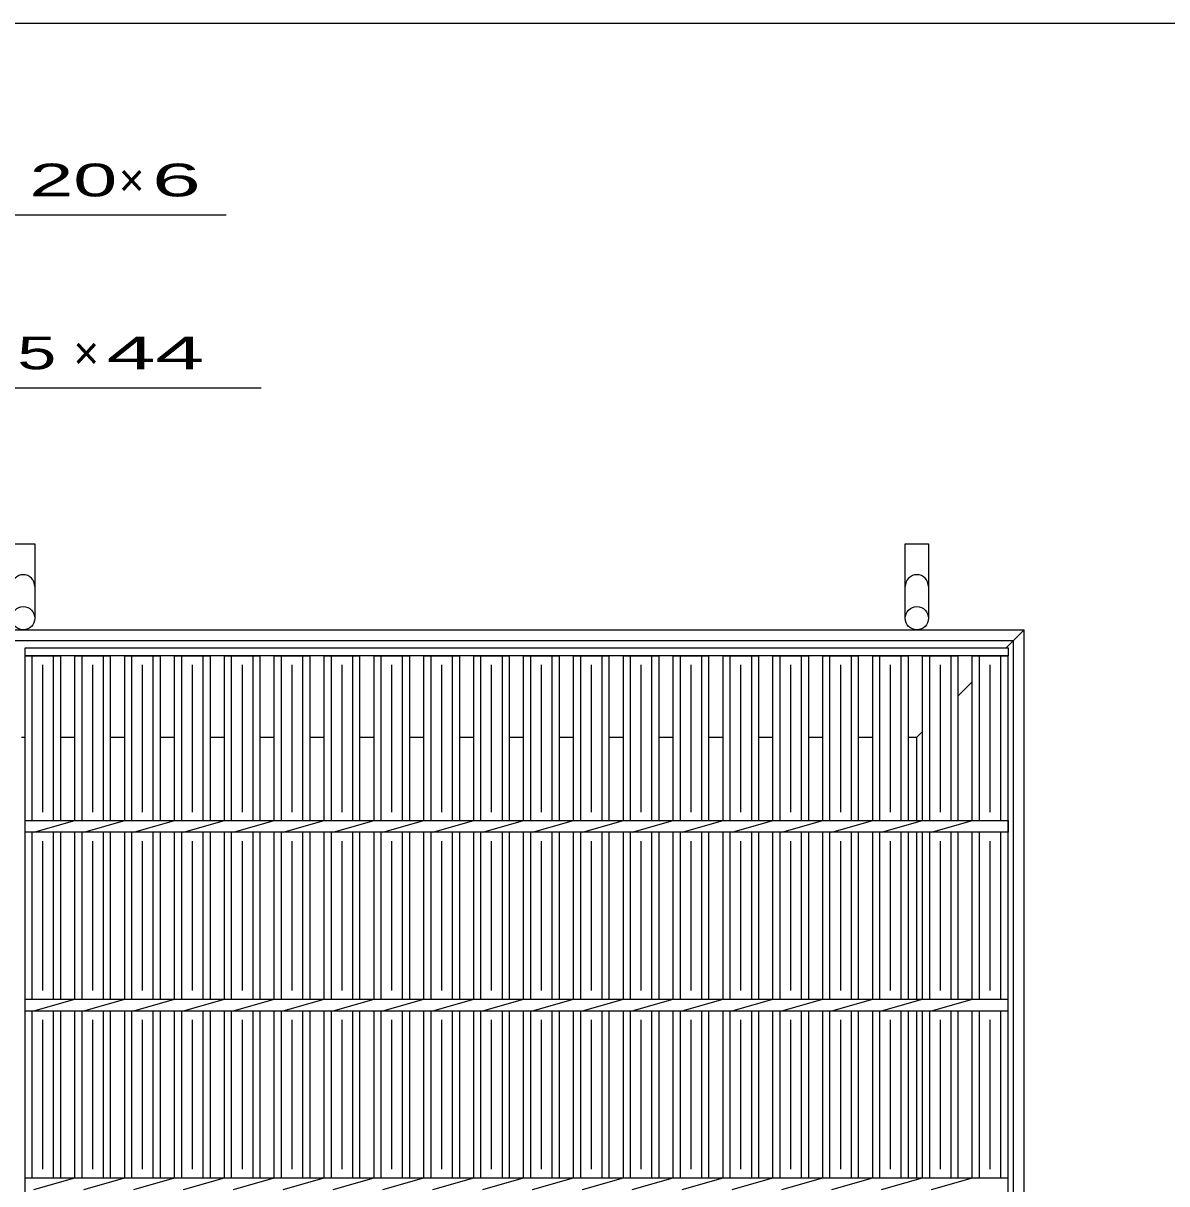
# Model space of a CAD drawing. Units: millimetres, scale not verified. Extents: x -1820 to 1736, y -1282 to 1048.
# Drawn here: x -850 to -210, y 399 to 1048 of the extents above; entities that cross this region are included whole.
import ezdxf
from ezdxf.enums import TextEntityAlignment as Align

# ---------------------------------------------------------------- set-up
doc = ezdxf.new("R2010")
doc.units = ezdxf.units.MM
doc.header["$LTSCALE"] = 10
for name, color, linetype, lineweight in [('0_2', 150, 'Continuous', 25), ('16', 3, 'Continuous', 25), ('19', 6, 'Continuous', 25), ('22', 2, 'Continuous', 25)]:
    doc.layers.add(name, color=color, linetype=linetype, lineweight=lineweight)
doc.styles.add('ベクトル', font='')
doc.styles.get('ベクトル').set_extended_font_data('ベクトル')

msp = doc.modelspace()

# ---------------------------------------------------------------- linework, layer by layer
at = {"layer": '0_2'}
msp.add_line((-1724, 1048.5), (1736, 1048.5), dxfattribs=at)
at = {"layer": '16'}
for p, q in [((-849, 699), (-299, 699)), ((-849, 694.5), (-849, 699)), ((-299, 699), (-299, 694.5)), ((-299, 694.5), (-849, 694.5)), ((-849, -396.5), (-849, 694.5)), ((-849, 694.5), (-829, 694.5)), ((-845, 602.25), (-845, 694.5)), ((-839, 607), (-839, 689.5)), ((-833, 602.25), (-833, 694.5)), ((-829, 602.25), (-829, 694.5)), ((-821.1, 602.25), (-821.1, 694.5)), ((-821.1, 694.5), (-801.1, 694.5)), ((-817.1, 602.25), (-817.1, 694.5)), ((-811.1, 607), (-811.1, 689.5)), ((-805.1, 602.25), (-805.1, 694.5)), ((-801.1, 602.25), (-801.1, 694.5)), ((-793.2, 602.25), (-793.2, 694.5)), ((-793.2, 694.5), (-773.2, 694.5)), ((-789.2, 602.25), (-789.2, 694.5)), ((-783.2, 607), (-783.2, 689.5)), ((-777.2, 602.25), (-777.2, 694.5)), ((-773.2, 602.25), (-773.2, 694.5)), ((-765.3, 602.25), (-765.3, 694.5)), ((-765.3, 694.5), (-745.3, 694.5)), ((-761.3, 602.25), (-761.3, 694.5)), ((-755.3, 607), (-755.3, 689.5)), ((-749.3, 602.25), (-749.3, 694.5)), ((-745.3, 602.25), (-745.3, 694.5)), ((-737.4, 602.25), (-737.4, 694.5)), ((-737.4, 694.5), (-717.4, 694.5)), ((-733.4, 602.25), (-733.4, 694.5)), ((-727.4, 607), (-727.4, 689.5)), ((-721.4, 602.25), (-721.4, 694.5)), ((-717.4, 602.25), (-717.4, 694.5)), ((-709.5, 602.25), (-709.5, 694.5)), ((-709.5, 694.5), (-689.5, 694.5)), ((-705.5, 602.25), (-705.5, 694.5)), ((-699.5, 607), (-699.5, 689.5)), ((-693.5, 602.25), (-693.5, 694.5)), ((-689.5, 602.25), (-689.5, 694.5)), ((-681.6, 602.25), (-681.6, 694.5)), ((-681.6, 694.5), (-661.6, 694.5)), ((-677.6, 602.25), (-677.6, 694.5)), ((-671.6, 607), (-671.6, 689.5)), ((-665.6, 602.25), (-665.6, 694.5)), ((-661.6, 602.25), (-661.6, 694.5)), ((-653.7, 602.25), (-653.7, 694.5)), ((-653.7, 694.5), (-633.7, 694.5)), ((-649.7, 602.25), (-649.7, 694.5)), ((-643.7, 607), (-643.7, 689.5)), ((-637.7, 602.25), (-637.7, 694.5)), ((-633.7, 602.25), (-633.7, 694.5)), ((-625.8, 602.25), (-625.8, 694.5)), ((-625.8, 694.5), (-605.8, 694.5)), ((-621.8, 602.25), (-621.8, 694.5)), ((-615.8, 607), (-615.8, 689.5)), ((-609.8, 602.25), (-609.8, 694.5)), ((-605.8, 602.25), (-605.8, 694.5)), ((-597.9, 602.25), (-597.9, 694.5)), ((-597.9, 694.5), (-577.9, 694.5)), ((-593.9, 602.25), (-593.9, 694.5)), ((-587.9, 607), (-587.9, 689.5)), ((-581.9, 602.25), (-581.9, 694.5)), ((-577.9, 602.25), (-577.9, 694.5)), ((-570, 602.25), (-570, 694.5)), ((-570, 694.5), (-550, 694.5)), ((-566, 602.25), (-566, 694.5)), ((-560, 607), (-560, 689.5)), ((-554, 602.25), (-554, 694.5)), ((-550, 602.25), (-550, 694.5)), ((-542.1, 602.25), (-542.1, 694.5)), ((-542.1, 694.5), (-522.1, 694.5)), ((-538.1, 602.25), (-538.1, 694.5)), ((-532.1, 607), (-532.1, 689.5)), ((-526.1, 602.25), (-526.1, 694.5)), ((-522.1, 602.25), (-522.1, 694.5)), ((-514.2, 602.25), (-514.2, 694.5)), ((-514.2, 694.5), (-494.2, 694.5)), ((-510.2, 602.25), (-510.2, 694.5)), ((-504.2, 607), (-504.2, 689.5)), ((-498.2, 602.25), (-498.2, 694.5)), ((-494.2, 602.25), (-494.2, 694.5)), ((-486.3, 602.25), (-486.3, 694.5)), ((-486.3, 694.5), (-466.3, 694.5)), ((-482.3, 602.25), (-482.3, 694.5)), ((-476.3, 607), (-476.3, 689.5)), ((-470.3, 602.25), (-470.3, 694.5)), ((-466.3, 602.25), (-466.3, 694.5)), ((-458.4, 602.25), (-458.4, 694.5)), ((-458.4, 694.5), (-438.4, 694.5)), ((-454.4, 602.25), (-454.4, 694.5)), ((-448.4, 607), (-448.4, 689.5)), ((-442.4, 602.25), (-442.4, 694.5)), ((-438.4, 602.25), (-438.4, 694.5)), ((-430.5, 602.25), (-430.5, 694.5)), ((-430.5, 694.5), (-410.5, 694.5)), ((-426.5, 602.25), (-426.5, 694.5)), ((-420.5, 607), (-420.5, 689.5)), ((-414.5, 602.25), (-414.5, 694.5)), ((-410.5, 602.25), (-410.5, 694.5)), ((-402.6, 602.25), (-402.6, 694.5)), ((-402.6, 694.5), (-382.6, 694.5)), ((-398.6, 602.25), (-398.6, 694.5)), ((-392.6, 607), (-392.6, 689.5)), ((-386.6, 602.25), (-386.6, 694.5)), ((-382.6, 602.25), (-382.6, 694.5)), ((-374.7, 602.25), (-374.7, 694.5)), ((-374.7, 694.5), (-354.7, 694.5)), ((-370.7, 602.25), (-370.7, 694.5)), ((-364.7, 607), (-364.7, 689.5)), ((-358.7, 602.25), (-358.7, 694.5)), ((-354.7, 602.25), (-354.7, 694.5)), ((-346.8, 602.25), (-346.8, 694.5)), ((-346.8, 694.5), (-326.8, 694.5)), ((-342.8, 602.25), (-342.8, 694.5)), ((-336.8, 607), (-336.8, 689.5)), ((-330.8, 602.25), (-330.8, 694.5)), ((-326.8, 602.25), (-326.8, 694.5)), ((-319, 602.25), (-319, 694.5)), ((-319, 694.5), (-299, 694.5)), ((-315, 602.25), (-315, 694.5)), ((-309, 607), (-309, 689.5)), ((-303, 602.25), (-303, 694.5)), ((-299, -396.5), (-299, 694.5)), ((-849, 602.25), (-299, 602.25)), ((-849, 595.75), (-849, 602.25)), ((-844, 595.75), (-821.1, 602.25)), ((-816.1, 595.75), (-793.2, 602.25)), ((-788.2, 595.75), (-765.3, 602.25)), ((-760.3, 595.75), (-737.4, 602.25)), ((-732.4, 595.75), (-709.5, 602.25)), ((-704.5, 595.75), (-681.6, 602.25)), ((-676.6, 595.75), (-653.7, 602.25)), ((-648.7, 595.75), (-625.8, 602.25)), ((-620.8, 595.75), (-597.9, 602.25)), ((-592.9, 595.75), (-570, 602.25)), ((-565, 595.75), (-542.1, 602.25)), ((-537.1, 595.75), (-514.2, 602.25)), ((-509.2, 595.75), (-486.3, 602.25)), ((-481.3, 595.75), (-458.4, 602.25)), ((-453.4, 595.75), (-430.5, 602.25)), ((-425.5, 595.75), (-402.6, 602.25)), ((-397.6, 595.75), (-374.7, 602.25)), ((-369.7, 595.75), (-346.8, 602.25)), ((-341.8, 595.75), (-318.9, 602.25)), ((-299, 602.25), (-299, 595.75)), ((-299, 595.75), (-849, 595.75)), ((-845, 502.25), (-845, 595.75)), ((-833, 502.25), (-833, 595.75)), ((-829, 502.25), (-829, 595.75)), ((-821.1, 502.25), (-821.1, 595.75)), ((-817.1, 502.25), (-817.1, 595.75)), ((-805.1, 502.25), (-805.1, 595.75)), ((-801.1, 502.25), (-801.1, 595.75)), ((-793.2, 502.25), (-793.2, 595.75)), ((-789.2, 502.25), (-789.2, 595.75)), ((-777.2, 502.25), (-777.2, 595.75)), ((-773.2, 502.25), (-773.2, 595.75)), ((-765.3, 502.25), (-765.3, 595.75)), ((-761.3, 502.25), (-761.3, 595.75)), ((-749.3, 502.25), (-749.3, 595.75)), ((-745.3, 502.25), (-745.3, 595.75)), ((-737.4, 502.25), (-737.4, 595.75)), ((-733.4, 502.25), (-733.4, 595.75)), ((-721.4, 502.25), (-721.4, 595.75)), ((-717.4, 502.25), (-717.4, 595.75)), ((-709.5, 502.25), (-709.5, 595.75)), ((-705.5, 502.25), (-705.5, 595.75)), ((-693.5, 502.25), (-693.5, 595.75)), ((-689.5, 502.25), (-689.5, 595.75)), ((-681.6, 502.25), (-681.6, 595.75)), ((-677.6, 502.25), (-677.6, 595.75)), ((-665.6, 502.25), (-665.6, 595.75)), ((-661.6, 502.25), (-661.6, 595.75)), ((-653.7, 502.25), (-653.7, 595.75)), ((-649.7, 502.25), (-649.7, 595.75)), ((-637.7, 502.25), (-637.7, 595.75)), ((-633.7, 502.25), (-633.7, 595.75)), ((-625.8, 502.25), (-625.8, 595.75)), ((-621.8, 502.25), (-621.8, 595.75)), ((-609.8, 502.25), (-609.8, 595.75)), ((-605.8, 502.25), (-605.8, 595.75)), ((-597.9, 502.25), (-597.9, 595.75)), ((-593.9, 502.25), (-593.9, 595.75)), ((-581.9, 502.25), (-581.9, 595.75)), ((-577.9, 502.25), (-577.9, 595.75)), ((-570, 502.25), (-570, 595.75)), ((-566, 502.25), (-566, 595.75)), ((-554, 502.25), (-554, 595.75)), ((-550, 502.25), (-550, 595.75)), ((-542.1, 502.25), (-542.1, 595.75)), ((-538.1, 502.25), (-538.1, 595.75)), ((-526.1, 502.25), (-526.1, 595.75)), ((-522.1, 502.25), (-522.1, 595.75)), ((-514.2, 502.25), (-514.2, 595.75)), ((-510.2, 502.25), (-510.2, 595.75)), ((-498.2, 502.25), (-498.2, 595.75)), ((-494.2, 502.25), (-494.2, 595.75)), ((-486.3, 502.25), (-486.3, 595.75)), ((-482.3, 502.25), (-482.3, 595.75)), ((-470.3, 502.25), (-470.3, 595.75)), ((-466.3, 502.25), (-466.3, 595.75)), ((-458.4, 502.25), (-458.4, 595.75)), ((-454.4, 502.25), (-454.4, 595.75)), ((-442.4, 502.25), (-442.4, 595.75)), ((-438.4, 502.25), (-438.4, 595.75)), ((-430.5, 502.25), (-430.5, 595.75)), ((-426.5, 502.25), (-426.5, 595.75)), ((-414.5, 502.25), (-414.5, 595.75)), ((-410.5, 502.25), (-410.5, 595.75)), ((-402.6, 502.25), (-402.6, 595.75)), ((-398.6, 502.25), (-398.6, 595.75)), ((-386.6, 502.25), (-386.6, 595.75)), ((-382.6, 502.25), (-382.6, 595.75)), ((-374.7, 502.25), (-374.7, 595.75)), ((-370.7, 502.25), (-370.7, 595.75)), ((-358.7, 502.25), (-358.7, 595.75)), ((-354.7, 502.25), (-354.7, 595.75)), ((-346.8, 502.25), (-346.8, 595.75)), ((-342.8, 502.25), (-342.8, 595.75)), ((-330.8, 502.25), (-330.8, 595.75)), ((-326.8, 502.25), (-326.8, 595.75)), ((-319, 502.25), (-319, 595.75)), ((-315, 502.25), (-315, 595.75)), ((-303, 502.25), (-303, 595.75)), ((-839, 507.25), (-839, 590.75)), ((-811.1, 507.25), (-811.1, 590.75)), ((-783.2, 507.25), (-783.2, 590.75)), ((-755.3, 507.25), (-755.3, 590.75)), ((-727.4, 507.25), (-727.4, 590.75)), ((-699.5, 507.25), (-699.5, 590.75)), ((-671.6, 507.25), (-671.6, 590.75)), ((-643.7, 507.25), (-643.7, 590.75)), ((-615.8, 507.25), (-615.8, 590.75)), ((-587.9, 507.25), (-587.9, 590.75)), ((-560, 507.25), (-560, 590.75)), ((-532.1, 507.25), (-532.1, 590.75)), ((-504.2, 507.25), (-504.2, 590.75)), ((-476.3, 507.25), (-476.3, 590.75)), ((-448.4, 507.25), (-448.4, 590.75)), ((-420.5, 507.25), (-420.5, 590.75)), ((-392.6, 507.25), (-392.6, 590.75)), ((-364.7, 507.25), (-364.7, 590.75)), ((-336.8, 507.25), (-336.8, 590.75)), ((-309, 507.25), (-309, 590.75)), ((-849, 502.25), (-299, 502.25)), ((-849, 495.75), (-849, 502.25)), ((-844, 495.75), (-821.1, 502.25)), ((-816.1, 495.75), (-793.2, 502.25)), ((-788.2, 495.75), (-765.3, 502.25)), ((-760.3, 495.75), (-737.4, 502.25)), ((-732.4, 495.75), (-709.5, 502.25)), ((-704.5, 495.75), (-681.6, 502.25)), ((-676.6, 495.75), (-653.7, 502.25)), ((-648.7, 495.75), (-625.8, 502.25)), ((-620.8, 495.75), (-597.9, 502.25)), ((-592.9, 495.75), (-570, 502.25)), ((-565, 495.75), (-542.1, 502.25)), ((-537.1, 495.75), (-514.2, 502.25)), ((-509.2, 495.75), (-486.3, 502.25)), ((-481.3, 495.75), (-458.4, 502.25)), ((-453.4, 495.75), (-430.5, 502.25)), ((-425.5, 495.75), (-402.6, 502.25)), ((-397.6, 495.75), (-374.7, 502.25)), ((-369.7, 495.75), (-346.8, 502.25)), ((-341.8, 495.75), (-318.9, 502.25)), ((-299, 495.75), (-299, 502.25)), ((-849, 495.75), (-299, 495.75)), ((-845, 402.25), (-845, 495.75)), ((-833, 402.25), (-833, 495.75)), ((-829, 402.25), (-829, 495.75)), ((-821.1, 402.25), (-821.1, 495.75)), ((-817.1, 402.25), (-817.1, 495.75)), ((-805.1, 402.25), (-805.1, 495.75)), ((-801.1, 402.25), (-801.1, 495.75)), ((-793.2, 402.25), (-793.2, 495.75)), ((-789.2, 402.25), (-789.2, 495.75)), ((-777.2, 402.25), (-777.2, 495.75)), ((-773.2, 402.25), (-773.2, 495.75)), ((-765.3, 402.25), (-765.3, 495.75)), ((-761.3, 402.25), (-761.3, 495.75)), ((-749.3, 402.25), (-749.3, 495.75)), ((-745.3, 402.25), (-745.3, 495.75)), ((-737.4, 402.25), (-737.4, 495.75)), ((-733.4, 402.25), (-733.4, 495.75)), ((-721.4, 402.25), (-721.4, 495.75)), ((-717.4, 402.25), (-717.4, 495.75)), ((-709.5, 402.25), (-709.5, 495.75)), ((-705.5, 402.25), (-705.5, 495.75)), ((-693.5, 402.25), (-693.5, 495.75)), ((-689.5, 402.25), (-689.5, 495.75)), ((-681.6, 402.25), (-681.6, 495.75)), ((-677.6, 402.25), (-677.6, 495.75)), ((-665.6, 402.25), (-665.6, 495.75)), ((-661.6, 402.25), (-661.6, 495.75)), ((-653.7, 402.25), (-653.7, 495.75)), ((-649.7, 402.25), (-649.7, 495.75)), ((-637.7, 402.25), (-637.7, 495.75)), ((-633.7, 402.25), (-633.7, 495.75)), ((-625.8, 402.25), (-625.8, 495.75)), ((-621.8, 402.25), (-621.8, 495.75)), ((-609.8, 402.25), (-609.8, 495.75)), ((-605.8, 402.25), (-605.8, 495.75)), ((-597.9, 402.25), (-597.9, 495.75)), ((-593.9, 402.25), (-593.9, 495.75)), ((-581.9, 402.25), (-581.9, 495.75)), ((-577.9, 402.25), (-577.9, 495.75)), ((-570, 402.25), (-570, 495.75)), ((-566, 402.25), (-566, 495.75)), ((-554, 402.25), (-554, 495.75)), ((-550, 402.25), (-550, 495.75)), ((-542.1, 402.25), (-542.1, 495.75)), ((-538.1, 402.25), (-538.1, 495.75)), ((-526.1, 402.25), (-526.1, 495.75)), ((-522.1, 402.25), (-522.1, 495.75)), ((-514.2, 402.25), (-514.2, 495.75)), ((-510.2, 402.25), (-510.2, 495.75)), ((-498.2, 402.25), (-498.2, 495.75)), ((-494.2, 402.25), (-494.2, 495.75)), ((-486.3, 402.25), (-486.3, 495.75)), ((-482.3, 402.25), (-482.3, 495.75)), ((-470.3, 402.25), (-470.3, 495.75)), ((-466.3, 402.25), (-466.3, 495.75)), ((-458.4, 402.25), (-458.4, 495.75)), ((-454.4, 402.25), (-454.4, 495.75)), ((-442.4, 402.25), (-442.4, 495.75)), ((-438.4, 402.25), (-438.4, 495.75)), ((-430.5, 402.25), (-430.5, 495.75)), ((-426.5, 402.25), (-426.5, 495.75)), ((-414.5, 402.25), (-414.5, 495.75)), ((-410.5, 402.25), (-410.5, 495.75)), ((-402.6, 402.25), (-402.6, 495.75)), ((-398.6, 402.25), (-398.6, 495.75)), ((-386.6, 402.25), (-386.6, 495.75)), ((-382.6, 402.25), (-382.6, 495.75)), ((-374.7, 402.25), (-374.7, 495.75)), ((-370.7, 402.25), (-370.7, 495.75)), ((-358.7, 402.25), (-358.7, 495.75)), ((-354.7, 402.25), (-354.7, 495.75)), ((-346.8, 402.25), (-346.8, 495.75)), ((-342.8, 402.25), (-342.8, 495.75)), ((-330.8, 402.25), (-330.8, 495.75)), ((-326.8, 402.25), (-326.8, 495.75)), ((-319, 402.25), (-319, 495.75)), ((-315, 402.25), (-315, 495.75)), ((-303, 402.25), (-303, 495.75)), ((-839, 407.25), (-839, 490.75)), ((-811.1, 407.25), (-811.1, 490.75)), ((-783.2, 407.25), (-783.2, 490.75)), ((-755.3, 407.25), (-755.3, 490.75)), ((-727.4, 407.25), (-727.4, 490.75)), ((-699.5, 407.25), (-699.5, 490.75)), ((-671.6, 407.25), (-671.6, 490.75)), ((-643.7, 407.25), (-643.7, 490.75)), ((-615.8, 407.25), (-615.8, 490.75)), ((-587.9, 407.25), (-587.9, 490.75)), ((-560, 407.25), (-560, 490.75)), ((-532.1, 407.25), (-532.1, 490.75)), ((-504.2, 407.25), (-504.2, 490.75)), ((-476.3, 407.25), (-476.3, 490.75)), ((-448.4, 407.25), (-448.4, 490.75)), ((-420.5, 407.25), (-420.5, 490.75)), ((-392.6, 407.25), (-392.6, 490.75)), ((-364.7, 407.25), (-364.7, 490.75)), ((-336.8, 407.25), (-336.8, 490.75)), ((-309, 407.25), (-309, 490.75)), ((-849, 402.25), (-299, 402.25)), ((-849, 395.75), (-849, 402.25)), ((-844, 395.75), (-821.1, 402.25)), ((-816.1, 395.75), (-793.2, 402.25)), ((-788.2, 395.75), (-765.3, 402.25)), ((-760.3, 395.75), (-737.4, 402.25)), ((-732.4, 395.75), (-709.5, 402.25)), ((-704.5, 395.75), (-681.6, 402.25)), ((-676.6, 395.75), (-653.7, 402.25)), ((-648.7, 395.75), (-625.8, 402.25)), ((-620.8, 395.75), (-597.9, 402.25)), ((-592.9, 395.75), (-570, 402.25)), ((-565, 395.75), (-542.1, 402.25)), ((-537.1, 395.75), (-514.2, 402.25)), ((-509.2, 395.75), (-486.3, 402.25)), ((-481.3, 395.75), (-458.4, 402.25)), ((-453.4, 395.75), (-430.5, 402.25)), ((-425.5, 395.75), (-402.6, 402.25)), ((-397.6, 395.75), (-374.7, 402.25)), ((-369.7, 395.75), (-346.8, 402.25)), ((-341.8, 395.75), (-318.9, 402.25)), ((-299, 395.75), (-299, 402.25))]:
    msp.add_line(p, q, dxfattribs=at)
at = {"layer": '19'}
for p, q in [((-856.5, 757.12), (-843.5, 757.12)), ((-843.5, 757.12), (-843.5, 715.5)), ((-356.5, 715.5), (-356.5, 757.12)), ((-356.5, 757.12), (-343.5, 757.12)), ((-343.5, 757.12), (-343.5, 715.5)), ((-1410, 709), (-290, 709)), ((-300, 699), (-290, 709)), ((-290, -411), (-290, 709)), ((-1404, 703), (-296, 703)), ((-296, -405), (-296, 703)), ((-326.9, 672.1), (-319, 680)), ((-350, 649), (-346.9, 652.1)), ((-851, 649), (-849, 649)), ((-829, 649), (-821.1, 649)), ((-801.1, 649), (-793.2, 649)), ((-773.2, 649), (-765.3, 649)), ((-745.3, 649), (-737.4, 649)), ((-717.4, 649), (-709.5, 649)), ((-689.5, 649), (-681.6, 649)), ((-661.6, 649), (-653.7, 649)), ((-633.7, 649), (-625.8, 649)), ((-605.8, 649), (-597.9, 649)), ((-577.9, 649), (-570, 649)), ((-550, 649), (-542.1, 649)), ((-522.1, 649), (-514.2, 649)), ((-494.2, 649), (-486.3, 649)), ((-466.3, 649), (-458.4, 649)), ((-438.4, 649), (-430.5, 649)), ((-410.5, 649), (-402.6, 649)), ((-382.6, 649), (-374.7, 649)), ((-354.7, 649), (-350, 649)), ((-350, 602.25), (-350, 649)), ((-350, 502.25), (-350, 595.75)), ((-350, 402.25), (-350, 495.75))]:
    msp.add_line(p, q, dxfattribs=at)
for centre in [(-850, 715.5), (-350, 715.5)]:
    msp.add_circle(centre, 6.5, dxfattribs=at)
for centre in [(-850, 733.34), (-350, 733.34)]:
    msp.add_arc(centre, 6.5, 0, 180, dxfattribs=at)
at = {"layer": '22', "color": 4}
for p, q in [((-1186.5, 941.25), (-736.5, 941.25)), ((-1136.9, 844.5), (-716.9, 844.5))]:
    msp.add_line(p, q, dxfattribs=at)

# ---------------------------------------------------------------- texts
at = {"layer": '22', "style": 'ベクトル'}
for s, width, p in [('20', 1.8, (-846.5, 960.75)), (' 6 ', 2, (-791.5, 960.75)), (' 4.5 ', 1.6, (-896.9, 864)), (' 44 ', 2, (-816.9, 864))]:
    msp.add_text(s, height=18.33, dxfattribs=dict(at, width=width)).set_placement(p, align=Align.MIDDLE_LEFT)
for p in [(-796.5, 960.75), (-821.9, 864)]:
    msp.add_text('×', height=18.33, dxfattribs=at).set_placement(p, align=Align.MIDDLE_LEFT)

doc.saveas('drawing.dxf')
